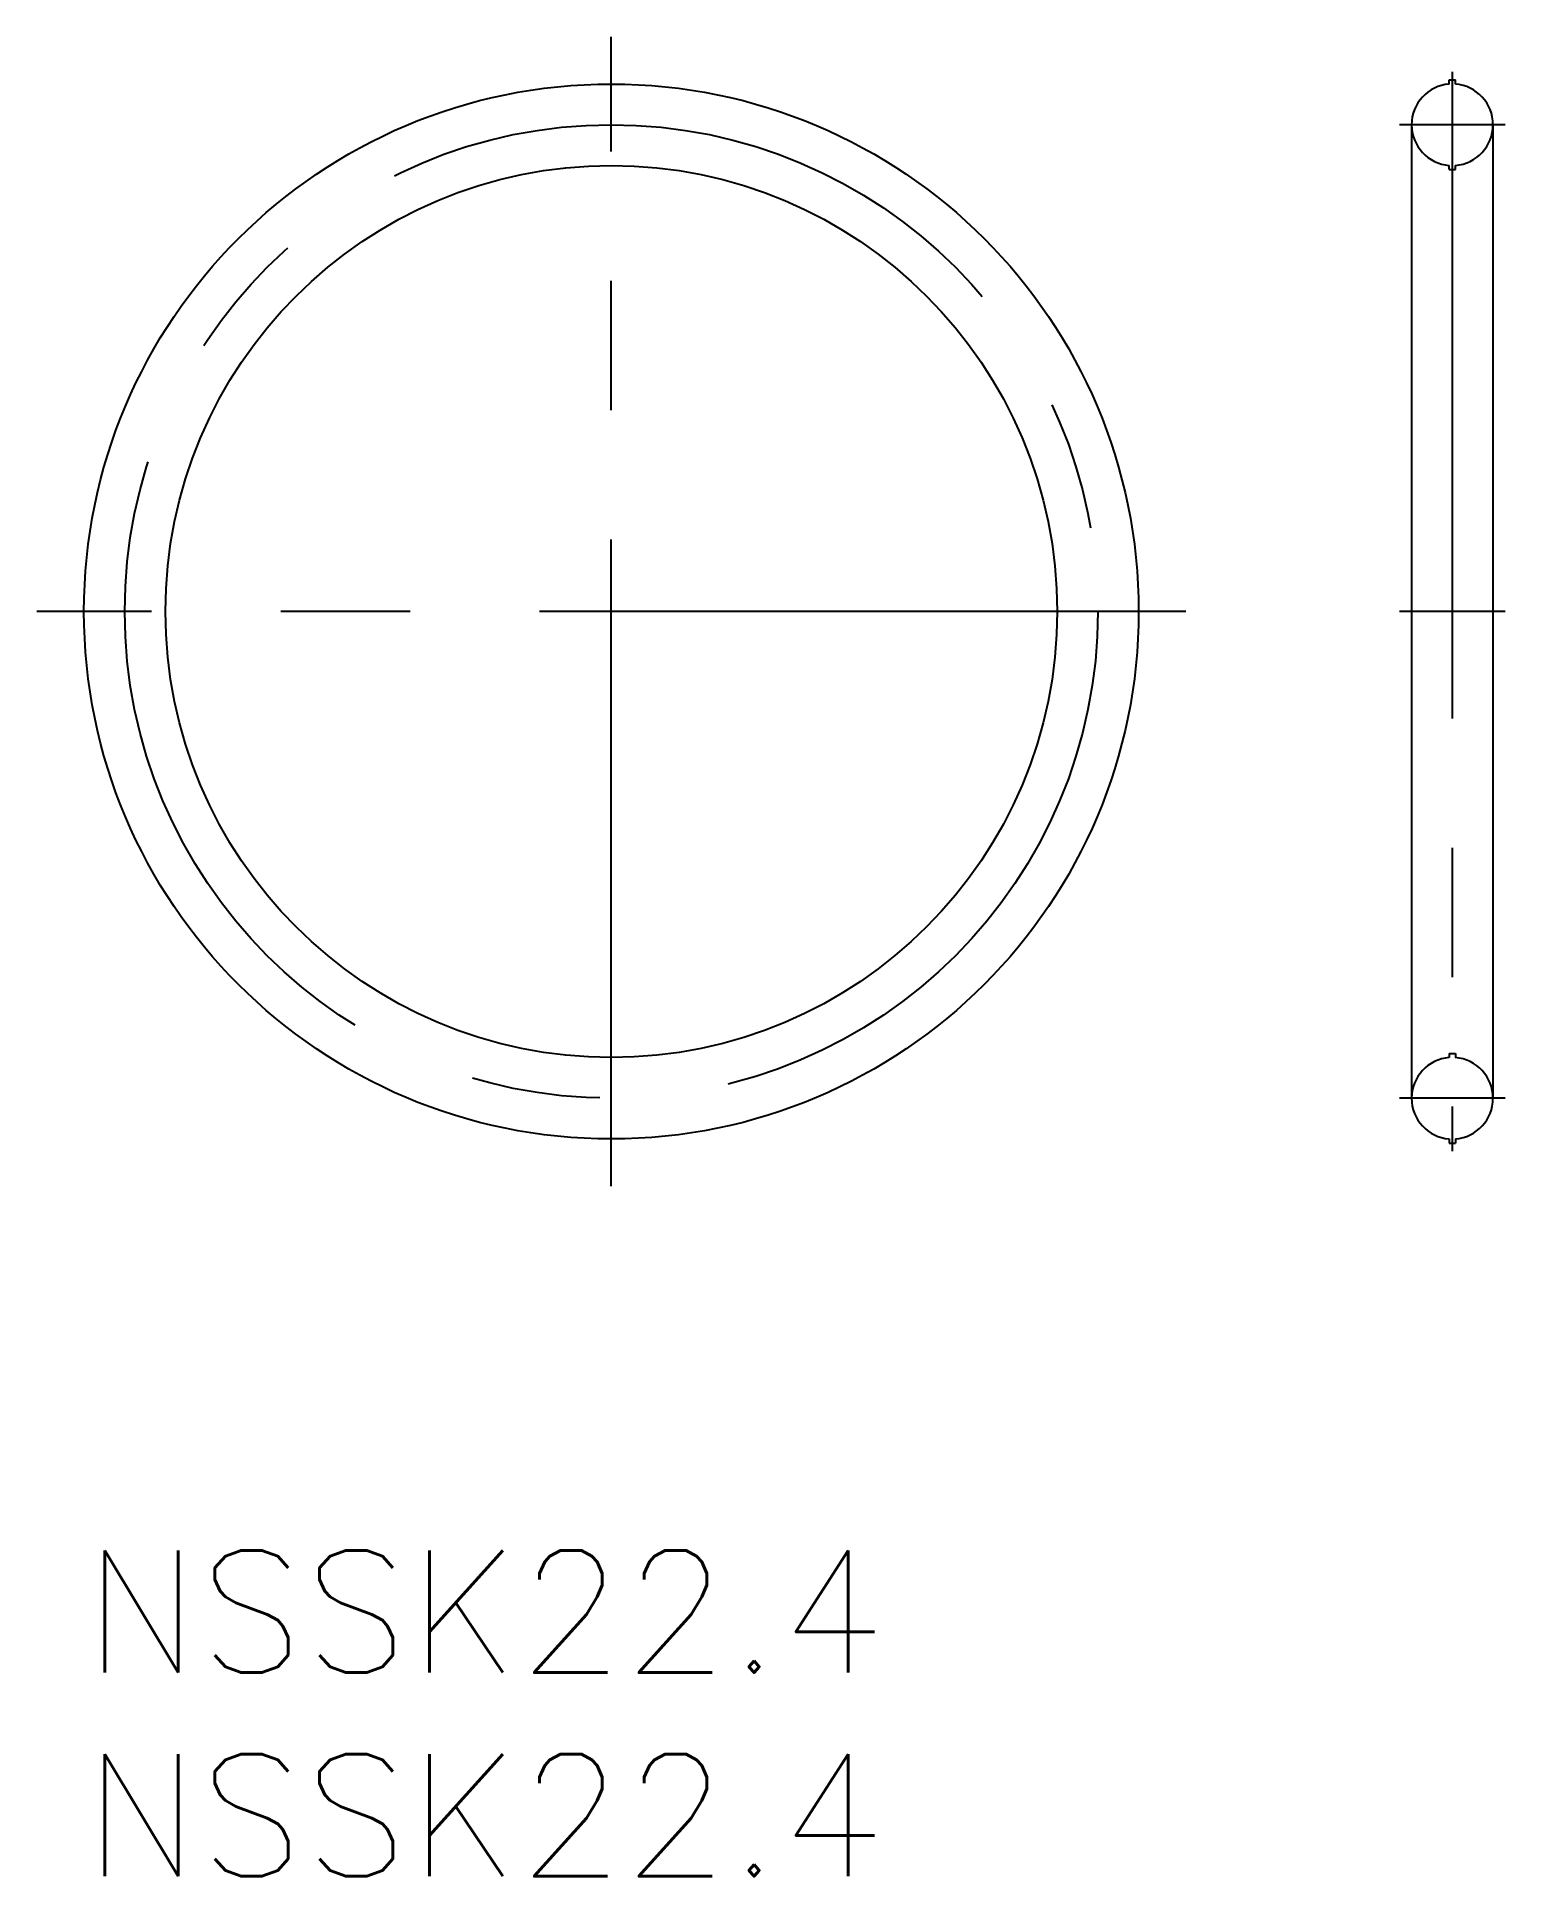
# Model space of a CAD drawing. Extents: x -1.2 to 34.9, y -8 to 37.2.
import ezdxf

# ---------------------------------------------------------------- set-up
doc = ezdxf.new("R2010")
doc.units = 0
doc.header["$LTSCALE"] = 0.5
doc.linetypes.add('CENTER', pattern=[50.8, 31.75, -6.35, 6.35, -6.35])
for name, color, linetype in [('MSM_CENTER', 1, 'CENTER'), ('MSM_CONTINUOUS', 7, 'CONTINUOUS'), ('MSM_PART_NUMBER', 7, 'CONTINUOUS')]:
    doc.layers.add(name, color=color, linetype=linetype)
doc.styles.get("Standard").update_dxf_attribs({"font": 'txt.shx', "height": 1, "bigfont": 'bigfont.shx'})

# ---------------------------------------------------------------- blocks, each defined once
blk = doc.blocks.new('*U1')
at = {"layer": 'MSM_PART_NUMBER'}
blk.add_text('NSSK22.4', height=3, dxfattribs=at).set_placement((0, -3))
blk = doc.blocks.new('*U2')
at = {"layer": 'MSM_PART_NUMBER'}
blk.add_text('NSSK22.4', height=3, dxfattribs=at).set_placement((0, -8))

msp = doc.modelspace()

# ---------------------------------------------------------------- linework, layer by layer
at = {"layer": 'MSM_CENTER'}
for p, q in [((12.95, 8.94), (12.95, 37.16)), ((33.604, 36.3), (33.604, 9.8)), ((34.904, 35), (32.304, 35)), ((27.06, 23.05), (-1.16, 23.05)), ((34.904, 23.05), (32.304, 23.05)), ((34.904, 11.1), (32.304, 11.1))]:
    msp.add_line(p, q, dxfattribs=at)
msp.add_circle((12.95, 23.05), 11.95, dxfattribs=at)
at = {"layer": 'MSM_CONTINUOUS'}
for p, q in [((33.529, 35.997), (33.529, 36.1)), ((33.529, 36.1), (33.679, 36.1)), ((33.679, 35.997), (33.679, 36.1)), ((32.604, 35), (32.604, 11.1)), ((34.604, 35), (34.604, 11.1)), ((33.529, 33.9), (33.529, 34.003)), ((33.529, 33.9), (33.679, 33.9)), ((33.679, 33.9), (33.679, 34.003)), ((33.529, 12.2), (33.529, 12.097)), ((33.529, 12.2), (33.679, 12.2)), ((33.679, 12.2), (33.679, 12.097)), ((33.529, 10.103), (33.529, 10)), ((33.529, 10), (33.679, 10)), ((33.679, 10.103), (33.679, 10))]:
    msp.add_line(p, q, dxfattribs=at)
for radius in [12.95, 10.95]:
    msp.add_circle((12.95, 23.05), radius, dxfattribs=at)
for centre, start, end in [((33.604, 35), 94.3012, 265.6988), ((33.604, 35), 274.3012, 85.6988), ((33.604, 11.1), 94.3012, 265.6988), ((33.604, 11.1), 274.3012, 85.6988)]:
    msp.add_arc(centre, 1, start, end, dxfattribs=at)

# ---------------------------------------------------------------- block references
for name in ['*U1', '*U2']:
    msp.add_blockref(name, (0, 0), dxfattribs=at)

doc.saveas('drawing.dxf')
